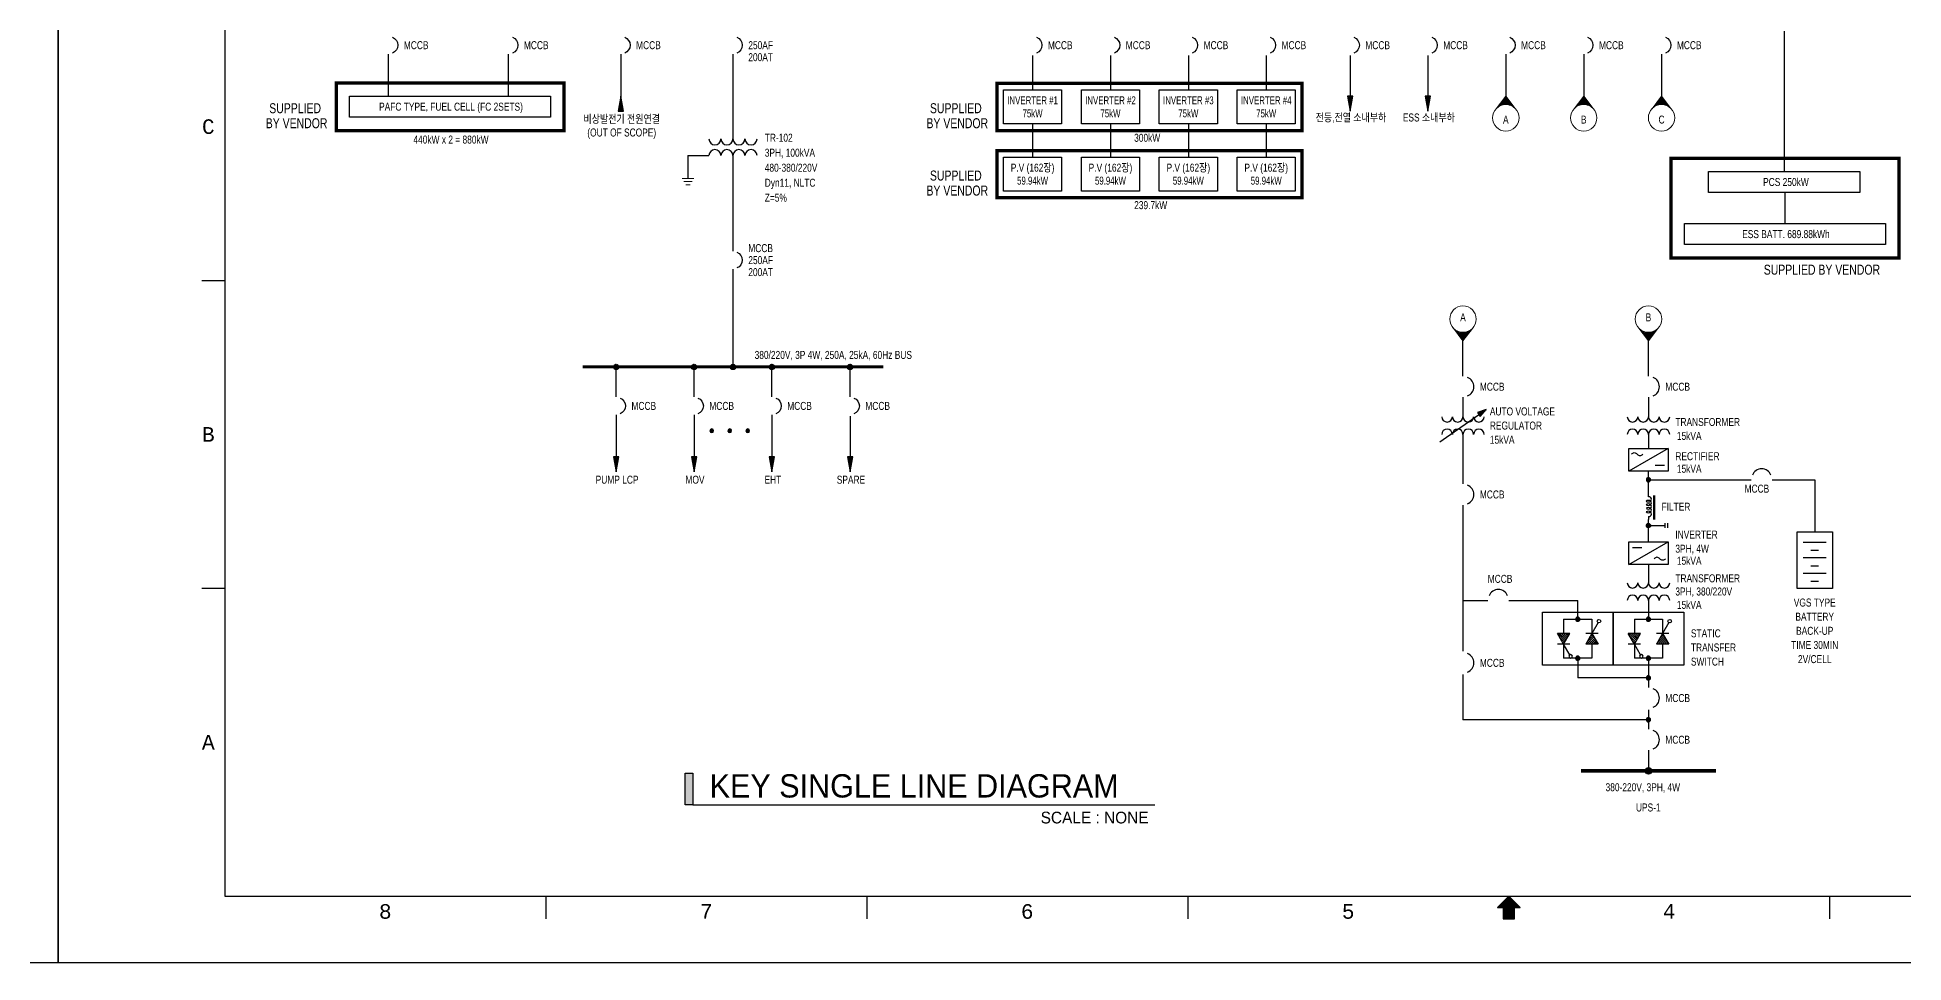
# Model space of a CAD drawing. Header units: feet. Extents: x 1 to 168002, y -59383 to 29717.
# Drawn here: x 83689 to 111673, y 17 to 13898 of the extents above; entities that cross this region are included whole.
import ezdxf
from ezdxf.enums import TextEntityAlignment as Align
from ezdxf.lldxf.tags import DXFTag

# ---------------------------------------------------------------- set-up
doc = ezdxf.new("R2010")
doc.units = ezdxf.units.FT
doc.header["$LTSCALE"] = 50
doc.header["$MEASUREMENT"] = 0
doc.linetypes.add('CONTINU', pattern=[0])
doc.linetypes.add('PHANTOMX2', pattern=[5, 2.5, -0.5, 0.5, -0.5, 0.5, -0.5])
doc.layers.get('0').update_dxf_attribs({"linetype": 'CONTINUOUS'})
for name, color, linetype in [('111$0$E-TEXT3', 4, 'CONTINUOUS'), ('2', 2, 'CONTINUOUS'), ('E-BUS', 6, 'CONTINUOUS'), ('E-Control', 7, 'CONTINUOUS'), ('E-PNL', 1, 'CEN50'), ('E-Pow', 4, 'CONTINUOUS'), ('E-SYM0', 3, 'CONTINUOUS'), ('E-SYM1', 3, 'CONTINUOUS'), ('E-SYM2', 3, 'CONTINUOUS'), ('E-Text-1', 2, 'CONTINUOUS'), ('E-Text-2', 4, 'CONTINUOUS'), ('E-Wire01', 7, 'CONTINUOUS'), ('KD4', 4, 'CONTINUOUS'), ('TEXT', 7, 'CONTINUOUS')]:
    doc.layers.add(name, color=color, linetype=linetype)
doc.layers.add('Border', color=7, linetype='CONTINUOUS', lineweight=0)
doc.styles.add('TB-1$0$MONOTXT', font='monotxt_.ttf')
doc.styles.add('돋움', font='')
doc.styles.get('돋움').set_extended_font_data('Dotum')
tags = doc.linetypes.add('CEN50', pattern=[56, 50, -2, 2, -2]).pattern_tags.tags
tags[10:11] = [DXFTag(74, 4), DXFTag(75, 0), DXFTag(340, '0'), DXFTag(46, 1.0), DXFTag(50, 0.0), DXFTag(44, 0.0), DXFTag(45, 0.0)]
tags[8:9] = [DXFTag(74, 4), DXFTag(75, 0), DXFTag(340, '0'), DXFTag(46, 1.0), DXFTag(50, 0.0), DXFTag(44, 0.0), DXFTag(45, 0.0)]
tags[6:7] = [DXFTag(74, 4), DXFTag(75, 0), DXFTag(340, '0'), DXFTag(46, 1.0), DXFTag(50, 0.0), DXFTag(44, 0.0), DXFTag(45, 0.0)]
tags[4:5] = [DXFTag(74, 4), DXFTag(75, 0), DXFTag(340, '0'), DXFTag(46, 1.0), DXFTag(50, 0.0), DXFTag(44, 0.0), DXFTag(45, 0.0)]

# ---------------------------------------------------------------- blocks, each defined once
blk = doc.blocks.new('FORMAT')
at = {"layer": 'Border', "color": 0, "linetype": 'Continuous', "lineweight": 25}
for p, q in [((2500, 28700), (2500, 1000)), ((2156, 10233), (2500, 10233)), ((2156, 5617), (2500, 5617)), ((2500, 1000), (41000, 1000)), ((7312, 1000), (7312, 659)), ((12125, 1000), (12125, 659)), ((16937, 1000), (16937, 659)), ((21750, 1000), (21580, 830)), ((21594, 844), (21594, 830)), ((21604, 854), (21604, 830)), ((21614, 864), (21614, 830)), ((21623, 873), (21623, 830)), ((21633, 883), (21633, 830)), ((21643, 893), (21643, 830)), ((21652, 903), (21652, 830)), ((21662, 912), (21662, 830)), ((21672, 922), (21672, 659)), ((21682, 932), (21682, 659)), ((21691, 942), (21691, 659)), ((21701, 951), (21701, 659)), ((21711, 961), (21711, 659)), ((21720, 971), (21720, 659)), ((21730, 980), (21730, 659)), ((21740, 990), (21740, 659)), ((21920, 830), (21750, 1000)), ((21750, 1000), (21750, 659)), ((21759, 990), (21759, 659)), ((21769, 981), (21769, 659)), ((21779, 971), (21779, 659)), ((21789, 961), (21789, 659)), ((21798, 952), (21798, 659)), ((21808, 942), (21808, 659)), ((21818, 932), (21818, 659)), ((21827, 922), (21827, 659)), ((21837, 913), (21837, 830)), ((21847, 903), (21847, 830)), ((21857, 893), (21857, 830)), ((21866, 883), (21866, 830)), ((21876, 874), (21876, 830)), ((21886, 864), (21886, 830)), ((21895, 854), (21895, 830)), ((21905, 845), (21905, 830)), ((26562, 1000), (26562, 659)), ((21580, 830), (21665, 830)), ((21584, 835), (21584, 830)), ((21665, 830), (21665, 659)), ((21665, 659), (21835, 659)), ((21835, 659), (21835, 830)), ((21835, 830), (21920, 830)), ((21915, 835), (21915, 830))]:
    blk.add_line(p, q, dxfattribs=at)
blk.add_lwpolyline([(0, 0), (0, 29700), (42000, 29700), (42000, 0)], close=True, dxfattribs=at)
at = {"layer": 'Border', "color": 0, "linetype": 'Continuous', "lineweight": 25, "style": 'TB-1$0$MONOTXT'}
for s, p in [('C', (2156, 12542)), ('B', (2156, 7925)), ('A', (2156, 3308))]:
    blk.add_text(s, height=220, dxfattribs=at).set_placement(p, align=Align.MIDDLE_LEFT)
for s, p in [('8', (4905, 878)), ('7', (9718, 878)), ('6', (14530, 878)), ('5', (19343, 878)), ('4', (24155, 878))]:
    blk.add_text(s, height=219, dxfattribs=at).set_placement(p, align=Align.TOP_CENTER)
blk = doc.blocks.new('TITLE')
at = {"xscale": 0.01, "yscale": 0.01, "zscale": 0.01}
blk.add_blockref('FORMAT', (0, 0), dxfattribs=at)
blk = doc.blocks.new('A$C23B25451')
at = {"layer": 'E-SYM0'}
blk.add_arc((0.3, -3.1), 2.8, 290.9248, 69.0752, dxfattribs=at)
blk = doc.blocks.new('A$C1F1908AF')
at = {"layer": 'E-Pow'}
h = blk.add_hatch(color=7, dxfattribs=at)
h.dxf.hatch_style = 1
h.paths.add_polyline_path([(500, 88), (0, 0), (500, -88)])
at = {"layer": 'E-Pow', "color": 7}
blk.add_lwpolyline([(500, 88), (0, 0), (500, -88)], close=True, dxfattribs=at)
blk = doc.blocks.new('A$C004C2F88')
at = {"layer": 'E-SYM0'}
h = blk.add_hatch(dxfattribs=at)
h.set_pattern_fill('ANSI31', scale=0.1)
h.set_pattern_definition([(45, (-150.85967, -255), (-0.2245064, 0.2245064), [])])
edge = h.paths.add_edge_path()
edge.add_arc((0, 0), 0.9, 0, 360)
blk.add_circle((0, 0), 0.9, dxfattribs=at)
blk = doc.blocks.new('A$C21426810')
at = {"layer": 'E-SYM0'}
h = blk.add_hatch(dxfattribs=at)
h.set_pattern_fill('ANSI31', scale=0.08)
h.set_pattern_definition([(45, (-120.68773, -338.59238), (-0.17960512, 0.17960512), [])])
edge = h.paths.add_edge_path()
edge.add_arc((0, 0), 0.6, 0, 360)
at = {"layer": 'E-SYM0', "color": 2}
blk.add_circle((0, 0), 0.6, dxfattribs=at)
blk = doc.blocks.new('A$C793E4C3C')
at = {"layer": 'E-SYM1'}
for centre, start, end in [((-4.5, 0), 180, 0), ((-1.5, 0), 180, 0), ((1.5, 0), 180, 0), ((4.5, 0), 180, 0), ((-4.5, -5), 0, 180), ((-1.5, -5), 0, 180), ((1.5, -5), 0, 180), ((4.5, -5), 0, 180)]:
    blk.add_arc(centre, 1.5, start, end, dxfattribs=at)
blk = doc.blocks.new('A$C207F38CC')
at = {"layer": 'E-SYM1', "linetype": 'Continuous'}
for p, q in [((-7, -9), (7, -1)), ((-5.62, -3), (-2.38, -3))]:
    blk.add_line(p, q, dxfattribs=at)
blk.add_lwpolyline([(-7, -9), (-7, -1), (7, -1), (7, -9)], close=True, dxfattribs=at)
blk.add_lwpolyline([(6, -7, -0.52603), (4, -7, 0.52603), (2, -7)], format="xyb", dxfattribs=at)
blk = doc.blocks.new('A$C3C7F6CC7')
at = {"layer": 'E-SYM2'}
h = blk.add_hatch(dxfattribs=at)
h.set_pattern_fill('ANSI31', scale=0.125)
h.set_pattern_definition([(45, (-3520.61975, -1026.45447), (-0.280633004, 0.280633004), [])])
h.paths.add_polyline_path([(0, 0), (1.75, 3.03), (-1.75, 3.03)])
at = {"layer": 'E-SYM0'}
blk.add_circle((-2, -3.46), 0.5, dxfattribs=at)
at = {"layer": 'E-SYM2'}
for p, q in [((-1.75, 3.03), (1.75, 3.03)), ((0, 0), (-1.75, 3.03)), ((-1.75, -3.03), (0, 0)), ((0, 0), (1.75, 3.03)), ((-1.75, 0), (1.75, 0))]:
    blk.add_line(p, q, dxfattribs=at)
blk = doc.blocks.new('A$C510472A8')
at = {"layer": 'E-SYM1'}
blk.add_line((-6.55, -4.59), (6.55, 4.59), dxfattribs=at)
blk.add_lwpolyline([(6.55, 4.59), (4.11, 3.69), (4.86, 2.61)], close=True, dxfattribs=at)
for centre, start, end in [((-4.5, 2.5), 180, 0), ((-1.5, 2.5), 180, 0), ((1.5, 2.5), 180, 0), ((4.5, 2.5), 180, 0), ((-4.5, -2.5), 0, 180), ((-1.5, -2.5), 0, 180), ((1.5, -2.5), 0, 180), ((4.5, -2.5), 0, 180)]:
    blk.add_arc(centre, 1.5, start, end, dxfattribs=at)
blk.add_solid([(4.11, 3.69), (4.86, 2.61), (6.55, 4.59)], dxfattribs=at)
blk = doc.blocks.new('A$C36F4008E')
at = {"layer": 'E-SYM1', "ltscale": 0.5}
for p, q in [((3.25, 0), (-3.25, 0)), ((3.25, -4.4), (-3.25, -4.4)), ((-1.1, -2.2), (1.1, -2.2)), ((3.25, -8.8), (-3.25, -8.8)), ((-1.1, -6.6), (1.1, -6.6)), ((-1.1, -11), (1.1, -11))]:
    blk.add_line(p, q, dxfattribs=at)
blk.add_lwpolyline([(5, -13), (-5, -13), (-5, 3), (5, 3)], close=True, dxfattribs=at)
blk = doc.blocks.new('A', base_point=(0, -3))
at = {"layer": '2'}
blk.add_arc((1.5, -1.5), 2.1, 225.6397, 134.3603, dxfattribs=at)
blk = doc.blocks.new('REC1')
at = {"layer": '2'}
for p, q in [((0, -1), (0, 0)), ((0, -17.5), (0, -20))]:
    blk.add_line(p, q, dxfattribs=at)
for centre, radius, start, end in [((-0.2, -2.6), 2.77, 228.8655, 311.7794), ((-0.2, -15.8), 2.77, 48.2206, 131.1345), ((0.3, -3.1), 2.1, 48.2206, 97.8297), ((0.3, -3.1), 2.14, 311.7794, 48.2206), ((0.3, -15.4), 2.14, 311.7794, 48.2206), ((0.3, -15.4), 2.1, 262.1703, 311.7794)]:
    blk.add_arc(centre, radius, start, end, dxfattribs=at)
at = {"layer": '2', "xscale": 1.256134746624072, "yscale": 1.017278931319878, "zscale": 1.256134746624072}
for p in [(-2, -7.7), (-2, -10.7), (-2, -13.7)]:
    blk.add_blockref('A', p, dxfattribs=at)
blk = doc.blocks.new('CONDS3')
at = {"layer": '2'}
for p, q in [((0, 0), (0, -7)), ((-1, -7), (1, -7)), ((-1, -8), (1, -8))]:
    blk.add_line(p, q, dxfattribs=at)

msp = doc.modelspace()

# ---------------------------------------------------------------- hatches: boundary and pattern name
at = {"layer": '111$0$E-TEXT3'}
msp.add_hatch(color=7, dxfattribs=at).paths.add_polyline_path([(93403.2, 2858), (93519.9, 2858), (93519.9, 2382.3), (93403.2, 2382.3)])

# ---------------------------------------------------------------- linework, layer by layer
at = {"color": 1}
msp.add_line((93519.9, 2382.3, 4580.4), (100445.1, 2382.3, 4580.4), dxfattribs=at)
at = {"color": 6, "linetype": 'PHANTOMX2', "ltscale": 0.3, "const_width": 50, "elevation": 0.1}
for points in [[(88170, 13215.4), (91585.1, 13215.4), (91585.1, 12500.4), (88170, 12500.4)], [(98076.4, 13210.4), (102651.1, 13210.4), (102651.1, 12500.4), (98076.4, 12500.4)], [(98076.4, 12200.4), (102651.1, 12200.4), (102651.1, 11490.4), (98076.4, 11490.4)], [(108186.4, 12085.2), (111601.4, 12085.2), (111601.4, 10588.7), (108186.4, 10588.7)]]:
    msp.add_lwpolyline(points, close=True, dxfattribs=at)
at = {"layer": '111$0$E-TEXT3', "color": 7, "elevation": 4580.4}
msp.add_lwpolyline([(93403.2, 2858), (93519.9, 2858), (93519.9, 2382.3), (93403.2, 2382.3)], close=True, dxfattribs=at)
at = {"layer": 'E-BUS', "elevation": 0.1}
for points, const_width in [([(91868.2, 8953.9), (96375, 8953.9)], 45), ([(106835.3, 2893.4), (108858.7, 2893.4)], 53)]:
    msp.add_lwpolyline(points, dxfattribs=dict(at, const_width=const_width))
at = {"layer": 'E-Control'}
for p, q in [((93444.9, 12124, 0.1), (93759.9, 12124, 0.1)), ((93444.9, 12124, 0.1), (93444.9, 11782, 0.1)), ((106574.1, 4796.7, 0.1), (106574.1, 4584.5, 0.1)), ((106998.4, 4796.7, 0.1), (106998.4, 4584.5, 0.1)), ((107634.9, 4796.7, 0.1), (107634.9, 4584.5, 0.1)), ((108059.1, 4796.7, 0.1), (108059.1, 4584.5, 0.1)), ((106998.4, 4584.5, 0.1), (106574.1, 4584.5, 0.1)), ((108059.1, 4584.5, 0.1), (107634.9, 4584.5, 0.1))]:
    msp.add_line(p, q, dxfattribs=at)
at = {"layer": 'E-PNL', "color": 3, "elevation": 0.1}
for points in [[(107316.6, 5275.7), (107316.6, 4480.1), (106255.9, 4480.1), (106255.9, 5275.7)], [(108377.4, 5275.7), (108377.4, 4480.1), (107316.6, 4480.1), (107316.6, 5275.7)]]:
    msp.add_lwpolyline(points, close=True, dxfattribs=at)
at = {"layer": 'E-Pow', "ltscale": 0.6}
for p, q in [((109881.5, 13992.6, 0.1), (109881.5, 11885.2, 0.1)), ((94119.9, 13645.4, 0.1), (94119.9, 12375.4, 0.1)), ((94119.9, 12124, 0.1), (94119.9, 10691.1, 0.1)), ((109893.9, 11570.2, 0.1), (109893.9, 11325.7, 0.1)), ((109893.9, 11570.2, 0.1), (109893.9, 11103.7, 0.1)), ((94119.9, 10421.1, 0.1), (94119.9, 8994.4, 0.1))]:
    msp.add_line(p, q, dxfattribs=at)
at = {"layer": 'E-Pow'}
for p, q in [((88955, 13015.4, 0.1), (88955, 13645.4, 0.1)), ((90755.1, 13015.4, 0.1), (90755.1, 13645.4, 0.1)), ((92437.5, 13645.4, 0.1), (92437.5, 13015.4, 0.1)), ((98612, 13624.4, 0.1), (98612, 13110.4, 0.1)), ((99779.8, 13624.4, 0.1), (99779.8, 13110.4, 0.1)), ((100947.6, 13624.4, 0.1), (100947.6, 13110.4, 0.1)), ((102115.4, 13624.4, 0.1), (102115.4, 13110.4, 0.1)), ((103372.1, 13624.4, 0.1), (103372.1, 13015.4, 0.1)), ((104540, 13624.4, 0.1), (104540, 13015.4, 0.1)), ((105707.8, 13645.4, 0.1), (105707.8, 13015.4, 0.1)), ((106875.6, 13645.4, 0.1), (106875.6, 13015.4, 0.1)), ((108043.4, 13645.4, 0.1), (108043.4, 13015.4, 0.1)), ((105065.6, 8816.1, 0.1), (105065.6, 9346.5, 0.1)), ((107847, 8816.1, 0.1), (107847, 9346.5, 0.1)), ((92368.2, 8503.9, 0.1), (92368.2, 8953.9, 0.1)), ((93536, 8503.9, 0.1), (93536, 8953.9, 0.1)), ((94703.8, 8503.9, 0.1), (94703.8, 8953.9, 0.1)), ((95875, 8503.9, 0.1), (95875, 8953.9, 0.1)), ((105065.6, 8497.9, 0.1), (105065.6, 8206.6, 0.1)), ((107847, 8497.9, 0.1), (107847, 8206.6, 0.1)), ((92368.2, 8233.9, 0.1), (92368.2, 7603.8, 0.1)), ((93536, 8233.9, 0.1), (93536, 7603.8, 0.1)), ((94703.8, 8233.9, 0.1), (94703.8, 7603.8, 0.1)), ((95875, 8212.9, 0.1), (95875, 7603.8, 0.1)), ((105065.6, 7941.4, 0.1), (105065.6, 7199.9, 0.1)), ((107847, 7941.4, 0.1), (107847, 7730.3, 0.1)), ((107847, 7025.1, 0.1), (107847, 7390.9, 0.1)), ((107847, 7260.7, 0.1), (109385, 7260.7, 0.1)), ((109703.2, 7260.7, 0.1), (110339.7, 7260.7, 0.1)), ((110339.7, 7260.7, 0.1), (110339.7, 6480.2, 0.1)), ((105065.6, 6881.7, 0.1), (105065.6, 4688.2, 0.1)), ((107847, 6330.2, 0.1), (107847, 6664.3, 0.1)), ((107847, 5990.7, 0.1), (107847, 5716.4, 0.1)), ((105065.6, 5451.2, 0.1), (105436.8, 5451.2, 0.1)), ((105755, 5451.2, 0.1), (106786.3, 5451.2, 0.1)), ((106786.3, 5169.6, 0.1), (106786.3, 5451.2, 0.1)), ((107847, 5451.2, 0.1), (107847, 5169.6, 0.1)), ((106786.3, 4584.5, 0.1), (106786.3, 4288.4, 0.1)), ((107847, 4584.5, 0.1), (107847, 4145.9, 0.1)), ((105065.6, 4341.4, 0.1), (105065.6, 3660.7, 0.1)), ((107847, 4288.4, 0.1), (106786.3, 4288.4, 0.1)), ((107847, 3660.7, 0.1), (105065.6, 3660.7, 0.1)), ((107847, 3811.5, 0.1), (107847, 3520.8, 0.1)), ((107847, 3202.5, 0.1), (107847, 2893.4, 0.1))]:
    msp.add_line(p, q, dxfattribs=at)
at = {"layer": 'E-Pow', "elevation": 0.1}
for points in [[(98612, 12600.4), (98612, 12100.4)], [(99779.8, 12600.4), (99779.8, 12100.4)], [(100947.6, 12600.4), (100947.6, 12100.4)], [(102115.4, 12600.4), (102115.4, 12100.4)]]:
    msp.add_lwpolyline(points, dxfattribs=at)
at = {"layer": 'E-SYM1', "color": 3, "linetype": 'Continuous', "lineweight": 13}
for p, q in [((105707.8, 13015.4, 0.1), (105564.7, 12827.6, 0.1)), ((105602.6, 12873, 0.1), (105623.7, 12873, 0.1)), ((105610.5, 12881.8, 0.1), (105645.2, 12881.8, 0.1)), ((105615.8, 12895, 0.1), (105798.8, 12895, 0.1)), ((105625.6, 12906.1, 0.1), (105788.9, 12906.1, 0.1)), ((105637.8, 12919.6, 0.1), (105778.5, 12919.6, 0.1)), ((105648.3, 12931.8, 0.1), (105770.2, 12931.8, 0.1)), ((105657.5, 12943.8, 0.1), (105760.4, 12943.8, 0.1)), ((105665.7, 12954.8, 0.1), (105748.6, 12954.8, 0.1)), ((105673.8, 12967.1, 0.1), (105743.3, 12967.1, 0.1)), ((105681, 12976.5, 0.1), (105735.3, 12976.5, 0.1)), ((105689.7, 12988.2, 0.1), (105725.7, 12988.2, 0.1)), ((105698.5, 12999.6, 0.1), (105717.8, 12999.6, 0.1)), ((105707.8, 13015.4, 0.1), (105848.2, 12831.7, 0.1)), ((105759.5, 12882.7, 0.1), (105807.5, 12882.7, 0.1)), ((105789.9, 12873.8, 0.1), (105814.6, 12873.8, 0.1)), ((106875.6, 13015.4, 0.1), (106732.5, 12827.6, 0.1)), ((106770.4, 12873, 0.1), (106791.6, 12873, 0.1)), ((106778.3, 12881.8, 0.1), (106813, 12881.8, 0.1)), ((106783.6, 12895, 0.1), (106966.6, 12895, 0.1)), ((106793.4, 12906.1, 0.1), (106956.7, 12906.1, 0.1)), ((106805.6, 12919.6, 0.1), (106946.3, 12919.6, 0.1)), ((106816.1, 12931.8, 0.1), (106938, 12931.8, 0.1)), ((106825.3, 12943.8, 0.1), (106928.2, 12943.8, 0.1)), ((106833.5, 12954.8, 0.1), (106916.4, 12954.8, 0.1)), ((106841.6, 12967.1, 0.1), (106911.1, 12967.1, 0.1)), ((106848.8, 12976.5, 0.1), (106903.2, 12976.5, 0.1)), ((106857.5, 12988.2, 0.1), (106893.5, 12988.2, 0.1)), ((106866.3, 12999.6, 0.1), (106885.7, 12999.6, 0.1)), ((106875.6, 13015.4, 0.1), (107016, 12831.7, 0.1)), ((106927.3, 12882.7, 0.1), (106975.3, 12882.7, 0.1)), ((106957.7, 12873.8, 0.1), (106982.4, 12873.8, 0.1)), ((108043.4, 13015.4, 0.1), (107900.3, 12827.6, 0.1)), ((107938.2, 12873, 0.1), (107959.4, 12873, 0.1)), ((107946.1, 12881.8, 0.1), (107980.8, 12881.8, 0.1)), ((107951.4, 12895, 0.1), (108134.4, 12895, 0.1)), ((107961.2, 12906.1, 0.1), (108124.5, 12906.1, 0.1)), ((107973.4, 12919.6, 0.1), (108114.1, 12919.6, 0.1)), ((107983.9, 12931.8, 0.1), (108105.8, 12931.8, 0.1)), ((107993.1, 12943.8, 0.1), (108096, 12943.8, 0.1)), ((108001.4, 12954.8, 0.1), (108084.2, 12954.8, 0.1)), ((108009.4, 12967.1, 0.1), (108079, 12967.1, 0.1)), ((108016.6, 12976.5, 0.1), (108071, 12976.5, 0.1)), ((108025.3, 12988.2, 0.1), (108061.3, 12988.2, 0.1)), ((108034.1, 12999.6, 0.1), (108053.5, 12999.6, 0.1)), ((108043.4, 13015.4, 0.1), (108183.8, 12831.7, 0.1)), ((108095.1, 12882.7, 0.1), (108143.2, 12882.7, 0.1)), ((108125.5, 12873.8, 0.1), (108150.2, 12873.8, 0.1)), ((105593.8, 12860.7, 0.1), (105601.7, 12860.7, 0.1)), ((105807.5, 12864.2, 0.1), (105821.9, 12864.2, 0.1)), ((105818, 12855.4, 0.1), (105826.8, 12855.4, 0.1)), ((106761.6, 12860.7, 0.1), (106769.5, 12860.7, 0.1)), ((106975.3, 12864.2, 0.1), (106989.8, 12864.2, 0.1)), ((106985.9, 12855.4, 0.1), (106994.6, 12855.4, 0.1)), ((107929.4, 12860.7, 0.1), (107937.4, 12860.7, 0.1)), ((108143.1, 12864.2, 0.1), (108157.6, 12864.2, 0.1)), ((108153.7, 12855.4, 0.1), (108162.4, 12855.4, 0.1)), ((93355.6, 11782, 0.1), (93534.3, 11782, 0.1)), ((93383.7, 11733.2, 0.1), (93506.1, 11733.2, 0.1)), ((93412.4, 11684.5, 0.1), (93477.4, 11684.5, 0.1)), ((105065.6, 9346.5, 0.1), (104922.5, 9534.4, 0.1)), ((105065.6, 9346.5, 0.1), (105206, 9530.3, 0.1)), ((107847, 9346.5, 0.1), (107703.9, 9534.4, 0.1)), ((107847, 9346.5, 0.1), (107987.4, 9530.3, 0.1)), ((104951.6, 9501.3, 0.1), (104959.5, 9501.3, 0.1)), ((104960.4, 9489, 0.1), (104981.5, 9489, 0.1)), ((104968.3, 9480.2, 0.1), (105003, 9480.2, 0.1)), ((104973.6, 9466.9, 0.1), (105156.6, 9466.9, 0.1)), ((104983.3, 9455.8, 0.1), (105146.7, 9455.8, 0.1)), ((104995.6, 9442.4, 0.1), (105136.3, 9442.4, 0.1)), ((105006.1, 9430.1, 0.1), (105128, 9430.1, 0.1)), ((105015.3, 9418.1, 0.1), (105118.2, 9418.1, 0.1)), ((105023.5, 9407.2, 0.1), (105106.4, 9407.2, 0.1)), ((105031.6, 9394.9, 0.1), (105101.1, 9394.9, 0.1)), ((105038.8, 9385.5, 0.1), (105093.1, 9385.5, 0.1)), ((105047.4, 9373.8, 0.1), (105083.5, 9373.8, 0.1)), ((105056.3, 9362.3, 0.1), (105075.6, 9362.3, 0.1)), ((105117.3, 9479.3, 0.1), (105165.3, 9479.3, 0.1)), ((105147.7, 9488.1, 0.1), (105172.4, 9488.1, 0.1)), ((105165.3, 9497.8, 0.1), (105179.7, 9497.8, 0.1)), ((105175.8, 9506.5, 0.1), (105184.6, 9506.5, 0.1)), ((107733, 9501.3, 0.1), (107741, 9501.3, 0.1)), ((107741.8, 9489, 0.1), (107763, 9489, 0.1)), ((107749.7, 9480.2, 0.1), (107784.4, 9480.2, 0.1)), ((107755, 9466.9, 0.1), (107938, 9466.9, 0.1)), ((107764.8, 9455.8, 0.1), (107928.1, 9455.8, 0.1)), ((107777, 9442.4, 0.1), (107917.7, 9442.4, 0.1)), ((107787.5, 9430.1, 0.1), (107909.4, 9430.1, 0.1)), ((107796.7, 9418.1, 0.1), (107899.6, 9418.1, 0.1)), ((107805, 9407.2, 0.1), (107887.8, 9407.2, 0.1)), ((107813, 9394.9, 0.1), (107882.5, 9394.9, 0.1)), ((107820.2, 9385.5, 0.1), (107874.6, 9385.5, 0.1)), ((107828.9, 9373.8, 0.1), (107864.9, 9373.8, 0.1)), ((107837.7, 9362.3, 0.1), (107857.1, 9362.3, 0.1)), ((107898.7, 9479.3, 0.1), (107946.8, 9479.3, 0.1)), ((107929.1, 9488.1, 0.1), (107953.8, 9488.1, 0.1)), ((107946.7, 9497.8, 0.1), (107961.2, 9497.8, 0.1)), ((107957.3, 9506.5, 0.1), (107966, 9506.5, 0.1))]:
    msp.add_line(p, q, dxfattribs=at)
at = {"layer": 'E-SYM1', "elevation": 0.1}
for points in [[(88370, 13015.4), (91385.1, 13015.4), (91385.1, 12700.4), (88370, 12700.4)], [(98176.4, 13110.4), (99047.6, 13110.4), (99047.6, 12600.4), (98176.4, 12600.4)], [(99344.2, 13110.4), (100215.4, 13110.4), (100215.4, 12600.4), (99344.2, 12600.4)], [(100512, 13110.4), (101383.2, 13110.4), (101383.2, 12600.4), (100512, 12600.4)], [(101679.8, 13110.4), (102551.1, 13110.4), (102551.1, 12600.4), (101679.8, 12600.4)], [(98176.4, 12100.4), (99047.6, 12100.4), (99047.6, 11590.4), (98176.4, 11590.4)], [(99344.2, 12100.4), (100215.4, 12100.4), (100215.4, 11590.4), (99344.2, 11590.4)], [(100512, 12100.4), (101383.2, 12100.4), (101383.2, 11590.4), (100512, 11590.4)], [(101679.8, 12100.4), (102551.1, 12100.4), (102551.1, 11590.4), (101679.8, 11590.4)], [(108745.9, 11885.2), (111017.1, 11885.2), (111017.1, 11570.2), (108745.9, 11570.2)], [(108386.4, 11103.7), (111401.4, 11103.7), (111401.4, 10788.7), (108386.4, 10788.7)]]:
    msp.add_lwpolyline(points, close=True, dxfattribs=at)
at = {"layer": 'E-SYM1', "color": 3, "linetype": 'Continuous', "lineweight": 13}
for centre in [(105707.8, 12690.6, 0.1), (106875.6, 12690.6, 0.1), (108043.4, 12690.6, 0.1), (105065.6, 9671.3, 0.1), (107847, 9671.3, 0.1)]:
    msp.add_circle(centre, 198.5, dxfattribs=at)
at = {"layer": 'E-SYM1'}
for centre, start, end in [((93849.9, 12375.4, 0.1), 180, 0), ((94029.9, 12375.4, 0.1), 180, 0), ((94209.9, 12375.4, 0.1), 180, 0), ((94389.9, 12375.4, 0.1), 180, 0), ((93849.9, 12124, 0.1), 0, 180), ((94029.9, 12124, 0.1), 0, 180), ((94209.9, 12124, 0.1), 0, 180), ((94389.9, 12124, 0.1), 0, 180)]:
    msp.add_arc(centre, 90, start, end, dxfattribs=at)
at = {"layer": 'E-Wire01'}
for p, q in [((106574.1, 5169.6, 0.1), (106574.1, 4957.4, 0.1)), ((106574.1, 5169.6, 0.1), (106998.4, 5169.6, 0.1)), ((106998.4, 5169.6, 0.1), (106998.4, 4957.4, 0.1)), ((107634.9, 5169.6, 0.1), (107634.9, 4957.4, 0.1)), ((107634.9, 5169.6, 0.1), (108059.1, 5169.6, 0.1)), ((108059.1, 5169.6, 0.1), (108059.1, 4957.4, 0.1))]:
    msp.add_line(p, q, dxfattribs=at)
at = {"layer": 'KD4'}
for p, q in [((107923.2, 7022.6, 0.1), (107923.2, 6664.3, 0.1)), ((107937.2, 7022.6, 0.1), (107937.2, 6664.3, 0.1))]:
    msp.add_line(p, q, dxfattribs=at)

# ---------------------------------------------------------------- block references
at = {"color": 7, "linetype": 'CONTINU', "ltscale": 100, "xscale": 100, "yscale": 100, "zscale": 100}
for p in [(42001.4, 16.7, 0.1), (84001.4, 16.7, 0.1)]:
    msp.add_blockref('TITLE', p, dxfattribs=at)
at = {"layer": 'E-PNL'}
for p, xscale, yscale, zscale in [((92368.2, 8953.9, 0.1), 45.00023775635822, 45.00023775635822, 45.00023775635822), ((93536, 8953.9, 0.1), 45.00023775635822, 45.00023775635822, 45.00023775635822), ((94119.9, 8953.9, 0.1), 45.00023775635822, 45.00023775635822, 45.00023775635822), ((94703.8, 8953.9, 0.1), 45.00023775635822, 45.00023775635822, 45.00023775635822), ((95875, 8953.9, 0.1), 45.00023775635822, 45.00023775635822, 45.00023775635822), ((107847, 2893.4, 0.1), 53.03571428571429, 53.03571428571429, 53.03571428571429)]:
    msp.add_blockref('A$C004C2F88', p, dxfattribs=dict(at, xscale=xscale, yscale=yscale, zscale=zscale))
at = {"layer": 'E-SYM0'}
for name, p, xscale, yscale, zscale, rotation in [('A$C23B25451', (88955, 13640.9, 0.1), -45.00023775635822, 45.00023775635822, 45.00023775635822, 180), ('A$C23B25451', (90755.1, 13640.9, 0.1), -45.00023775635822, 45.00023775635822, 45.00023775635822, 180), ('A$C23B25451', (92437.5, 13640.9, 0.1), -45.00023775635822, 45.00023775635822, 45.00023775635822, 180), ('A$C23B25451', (94119.9, 13640.9, 0.1), -45.00023775635822, 45.00023775635822, 45.00023775635822, 180), ('A$C23B25451', (98612, 13640.9, 0.1), -45.00023775635822, 45.00023775635822, 45.00023775635822, 180), ('A$C23B25451', (99779.8, 13640.9, 0.1), -45.00023775635822, 45.00023775635822, 45.00023775635822, 180), ('A$C23B25451', (100947.6, 13640.9, 0.1), -45.00023775635822, 45.00023775635822, 45.00023775635822, 180), ('A$C23B25451', (102115.4, 13640.9, 0.1), -45.00023775635822, 45.00023775635822, 45.00023775635822, 180), ('A$C23B25451', (103372.1, 13640.9, 0.1), -45.00023775635822, 45.00023775635822, 45.00023775635822, 180), ('A$C23B25451', (104540, 13640.9, 0.1), -45.00023775635822, 45.00023775635822, 45.00023775635822, 180), ('A$C23B25451', (105707.8, 13640.9, 0.1), -45.00023775635822, 45.00023775635822, 45.00023775635822, 180), ('A$C23B25451', (106875.6, 13640.9, 0.1), -45.00023775635822, 45.00023775635822, 45.00023775635822, 180), ('A$C23B25451', (108043.4, 13640.9, 0.1), -45.00023775635822, 45.00023775635822, 45.00023775635822, 180), ('A$C1F1908AF', (92437.5, 13015.4, 0.1), 0.4500023775635821, 0.4500023775635821, 0.4500023775635821, 270), ('A$C1F1908AF', (103372.1, 12790.4, 0.1), 0.4500023775635821, 0.4500023775635821, 0.4500023775635821, 90), ('A$C1F1908AF', (104540, 12790.4, 0.1), 0.4500023775635821, 0.4500023775635821, 0.4500023775635821, 90), ('A$C23B25451', (94119.9, 10416.6, 0.1), -45.00023775635822, 45.00023775635822, 45.00023775635822, 180), ('A$C23B25451', (92368.2, 8229.4, 0.1), -45.00023775635822, 45.00023775635822, 45.00023775635822, 180), ('A$C23B25451', (93536, 8229.4, 0.1), -45.00023775635822, 45.00023775635822, 45.00023775635822, 180), ('A$C23B25451', (94703.8, 8229.4, 0.1), -45.00023775635822, 45.00023775635822, 45.00023775635822, 180), ('A$C23B25451', (95875, 8229.4, 0.1), -45.00023775635822, 45.00023775635822, 45.00023775635822, 180), ('A$C1F1908AF', (92368.2, 7378.8, 0.1), 0.4500023775635821, 0.4500023775635821, 0.4500023775635821, 90), ('A$C1F1908AF', (93536, 7378.8, 0.1), 0.4500023775635821, 0.4500023775635821, 0.4500023775635821, 90), ('A$C1F1908AF', (94703.8, 7378.8, 0.1), 0.4500023775635821, 0.4500023775635821, 0.4500023775635821, 90), ('A$C1F1908AF', (95875, 7378.8, 0.1), 0.4500023775635821, 0.4500023775635821, 0.4500023775635821, 90), ('A$C23B25451', (109379.7, 7260.7, 0.1), 53.03571428571429, 53.03571428571429, 53.03571428571429, 90), ('A$C23B25451', (105431.5, 5451.2, 0.1), 53.03571428571429, 53.03571428571429, 53.03571428571429, 90)]:
    msp.add_blockref(name, p, dxfattribs=dict(at, xscale=xscale, yscale=yscale, zscale=zscale, rotation=rotation))
at = {"layer": 'E-SYM0', "xscale": 53.03571428571429, "yscale": 53.03571428571429, "zscale": 53.03571428571429}
for p in [(105065.6, 8821.4, 0.1), (107847, 8821.4, 0.1), (105065.6, 7205.3, 0.1), (105065.6, 4679.2, 0.1), (107847, 4151.2, 0.1), (107847, 3526.1, 0.1)]:
    msp.add_blockref('A$C23B25451', p, dxfattribs=at)
at = {"layer": 'E-SYM0', "color": 2}
for p, xscale, yscale, zscale in [((93801.5, 7996, 0.1), -45.00023775635822, 45.00023775635822, 45.00023775635822), ((94071.5, 7996, 0.1), -45.00023775635822, 45.00023775635822, 45.00023775635822), ((94341.5, 7996, 0.1), -45.00023775635822, 45.00023775635822, 45.00023775635822), ((107847, 7260.7, 0.1), -53.03571428571429, 53.03571428571429, 53.03571428571429), ((107847, 6574.1, 0.1), 53.03571428571429, 53.03571428571429, 53.03571428571429), ((106786.3, 5169.6, 0.1), -53.03571428571429, 53.03571428571429, 53.03571428571429), ((107847, 5169.6, 0.1), -53.03571428571429, 53.03571428571429, 53.03571428571429), ((106786.3, 4584.5, 0.1), -53.03571428571429, 53.03571428571429, 53.03571428571429), ((107847, 4584.5, 0.1), -53.03571428571429, 53.03571428571429, 53.03571428571429), ((107847, 4288.4, 0.1), -53.03571428571429, 53.03571428571429, 53.03571428571429), ((107847, 3660.7, 0.1), -53.03571428571429, 53.03571428571429, 53.03571428571429)]:
    msp.add_blockref('A$C21426810', p, dxfattribs=dict(at, xscale=xscale, yscale=yscale, zscale=zscale))
at = {"layer": 'E-SYM1'}
for name, p, xscale, yscale, zscale in [('A$C510472A8', (105065.6, 8074, 0.1), 53.03571428571429, 53.03571428571429, 53.03571428571429), ('A$C793E4C3C', (107847, 8206.6, 0.1), 53.03571428571429, 53.03571428571429, 53.03571428571429), ('REC1', (107847, 7025.1, 0.1), 18.03905759243019, 18.03905759243019, 18.03905759243019), ('A$C793E4C3C', (107847, 5716.4, 0.1), 53.03571428571429, 53.03571428571429, 53.03571428571429)]:
    msp.add_blockref(name, p, dxfattribs=dict(at, xscale=xscale, yscale=yscale, zscale=zscale))
at = {"layer": 'E-SYM1', "ltscale": 0.5, "xscale": 42.42857142857143, "yscale": 42.42857142857143, "zscale": 42.42857142857143, "rotation": 180}
msp.add_blockref('A$C207F38CC', (107847, 7348.4, 0.1), dxfattribs=at)
at = {"layer": 'E-SYM1', "xscale": 36.07811518501334, "yscale": 36.07811518501334, "zscale": 36.07811518501334, "rotation": 90}
msp.add_blockref('CONDS3', (107847, 6574.1, 0.1), dxfattribs=at)
at = {"layer": 'E-SYM1', "ltscale": 0.5}
for name, p, xscale, yscale, zscale in [('A$C36F4008E', (110339.7, 6321.1, 0.1), 53.03571428571429, 53.03571428571429, 53.03571428571429), ('A$C207F38CC', (107847, 6372.6, 0.1), 42.42857142857143, 42.42857142857143, 42.42857142857143)]:
    msp.add_blockref(name, p, dxfattribs=dict(at, xscale=xscale, yscale=yscale, zscale=zscale))
at = {"layer": 'E-SYM2', "xscale": 53.03571428571429, "yscale": 53.03571428571429, "zscale": 53.03571428571429, "rotation": 180}
for p in [(106998.4, 4957.4, 0.1), (108059.1, 4957.4, 0.1)]:
    msp.add_blockref('A$C3C7F6CC7', p, dxfattribs=at)
at = {"layer": 'E-SYM2', "xscale": -53.03571428571429, "yscale": 53.03571428571429, "zscale": 53.03571428571429}
for p in [(106574.1, 4796.7, 0.1), (107634.9, 4796.7, 0.1)]:
    msp.add_blockref('A$C3C7F6CC7', p, dxfattribs=at)

# ---------------------------------------------------------------- texts
at = {"color": 3, "style": '돋움'}
msp.add_text('KEY SINGLE LINE DIAGRAM', height=350, dxfattribs=at).set_placement((93769.9, 2669.4, 4580.4), align=Align.MIDDLE_LEFT)
at = {"color": 7, "style": '돋움'}
msp.add_text('SCALE : NONE', height=176.54, dxfattribs=at).set_placement((100350.5, 2282, 4580.4), align=Align.TOP_RIGHT)
at = {"layer": 'E-SYM1', "color": 2, "style": '돋움', "width": 0.8}
for s, p in [('A', (105707.8, 12664.3, 0.1)), ('B', (106875.6, 12664.3, 0.1)), ('C', (108043.4, 12664.3, 0.1)), ('A', (105065.6, 9697.8, 0.1)), ('B', (107847, 9697.8, 0.1))]:
    msp.add_text(s, height=120, dxfattribs=at).set_placement(p, align=Align.MIDDLE_CENTER)
at = {"layer": 'E-SYM2', "color": 2, "style": '돋움'}
for s, width, p in [('PAFC TYPE, FUEL CELL (FC 2SETS)', 0.8, (89891.6, 12857.9, 0.1)), ('INVERTER #1', 0.75, (98612, 12952.9, 0.1)), ('INVERTER #2', 0.75, (99779.8, 12952.9, 0.1)), ('INVERTER #3', 0.75, (100947.6, 12952.9, 0.1)), ('INVERTER #4', 0.75, (102115.4, 12952.9, 0.1)), ('비상발전기 전원연결', 0.8, (92451.5, 12673.7, 0.1)), ('75kW', 0.75, (98612, 12757.9, 0.1)), ('75kW', 0.75, (99779.8, 12757.9, 0.1)), ('75kW', 0.75, (100947.6, 12757.9, 0.1)), ('75kW', 0.75, (102115.4, 12757.9, 0.1)), ('전등,전열 소내부하', 0.8, (103386.1, 12695.8, 0.1)), ('ESS 소내부하', 0.8, (104554, 12695.8, 0.1)), ('440kW x 2 = 880kW', 0.8, (89891.6, 12364.2, 0.1)), ('(OUT OF SCOPE)', 0.8, (92451.5, 12470.7, 0.1)), ('P.V (162장)', 0.8, (98612, 11942.9, 0.1)), ('59.94kW', 0.75, (98612, 11747.9, 0.1)), ('P.V (162장)', 0.8, (99779.8, 11942.9, 0.1)), ('59.94kW', 0.75, (99779.8, 11747.9, 0.1)), ('P.V (162장)', 0.8, (100947.6, 11942.9, 0.1)), ('59.94kW', 0.75, (100947.6, 11747.9, 0.1)), ('P.V (162장)', 0.8, (102115.4, 11942.9, 0.1)), ('59.94kW', 0.75, (102115.4, 11747.9, 0.1)), ('PCS 250kW', 0.8, (109907.9, 11727.7, 0.1)), ('ESS BATT. 689.88kWh', 0.8, (109907.9, 10946.2, 0.1)), ('PUMP LCP', 0.8, (92382.2, 7262.2, 0.1)), ('MOV', 0.8, (93550, 7262.2, 0.1)), ('EHT', 0.8, (94717.8, 7262.2, 0.1)), ('SPARE', 0.8, (95889, 7262.1, 0.1)), ('VGS TYPE', 0.8, (110339.7, 5419.5, 0.1)), ('BATTERY', 0.8, (110339.7, 5207.4, 0.1)), ('BACK-UP', 0.8, (110339.7, 4995.2, 0.1)), ('TIME 30MIN', 0.8, (110339.7, 4783.1, 0.1)), ('2V/CELL', 0.8, (110339.7, 4570.9, 0.1))]:
    msp.add_text(s, height=120, dxfattribs=dict(at, width=width)).set_placement(p, align=Align.MIDDLE_CENTER)
at = {"layer": 'E-SYM2', "color": 2, "style": '돋움', "width": 0.8}
for s, p in [('MCCB', (105318.6, 8657, 0.1)), ('MCCB', (108100.1, 8657, 0.1)), ('AUTO VOLTAGE', (105468.6, 8286.1, 0.1)), ('REGULATOR', (105468.6, 8074, 0.1)), ('TRANSFORMER', (108250.1, 8128, 0.1)), ('15kVA', (105468.6, 7861.9, 0.1)), ('RECTIFIER', (108250.1, 7614.6, 0.1)), ('MCCB', (105318.6, 7040.8, 0.1)), ('MCCB', (109287.6, 7127.7, 0.1)), ('INVERTER', (108250.1, 6438.7, 0.1)), ('3PH, 4W', (108250.1, 6226.6, 0.1)), ('MCCB', (105436.8, 5774.7, 0.1)), ('TRANSFORMER', (108250.1, 5782.9, 0.1)), ('3PH, 380/220V', (108250.1, 5585, 0.1)), ('TRANSFER', (108483.4, 4745.3, 0.1)), ('STATIC', (108483.4, 4957.4, 0.1)), ('MCCB', (105318.6, 4514.8, 0.1)), ('SWITCH', (108483.4, 4533.2, 0.1)), ('MCCB', (108100.1, 3986.8, 0.1)), ('MCCB', (108100.1, 3361.6, 0.1)), ('380-220V, 3PH, 4W', (107203.8, 2648.6, 0.1))]:
    msp.add_text(s, height=120, dxfattribs=at).set_placement(p, align=Align.MIDDLE_LEFT)
for p in [(108642.8, 7919.4, 0.1), (108642.8, 7426.6, 0.1), (108642.8, 6046, 0.1), (108642.8, 5384.6, 0.1)]:
    msp.add_text('15kVA', height=120, dxfattribs=at).set_placement(p, align=Align.MIDDLE_RIGHT)
msp.add_text('FILTER', height=120, dxfattribs=at).set_placement((108042.6, 6797, 0.1))
at = {"layer": 'E-Text-1', "style": '돋움', "width": 0.8}
for s, height, p in [('MCCB', 120, (89184.5, 13780.4, 0.1)), ('MCCB', 120, (90984.6, 13780.4, 0.1)), ('MCCB', 120, (92667, 13780.4, 0.1)), ('MCCB', 120, (98841.5, 13780.4, 0.1)), ('MCCB', 120, (100009.3, 13780.4, 0.1)), ('MCCB', 120, (101177.1, 13780.4, 0.1)), ('MCCB', 120, (102344.9, 13780.4, 0.1)), ('MCCB', 120, (103601.6, 13780.4, 0.1)), ('MCCB', 120, (104769.5, 13780.4, 0.1)), ('MCCB', 120, (105937.3, 13780.4, 0.1)), ('MCCB', 120, (107105.1, 13780.4, 0.1)), ('MCCB', 120, (108272.9, 13780.4, 0.1)), ('300kW', 120, (100135, 12390.9, 0.1)), ('239.7kW', 120, (100135, 11380.9, 0.1)), ('SUPPLIED BY VENDOR', 150, (109575.3, 10412.7, 0.1)), ('MCCB', 120, (92597.7, 8368.9, 0.1)), ('MCCB', 120, (93765.5, 8368.9, 0.1)), ('MCCB', 120, (94933.3, 8368.9, 0.1)), ('MCCB', 120, (96104.5, 8368.9, 0.1))]:
    msp.add_text(s, height=height, dxfattribs=at).set_placement(p, align=Align.MIDDLE_LEFT)
for s, p in [('SUPPLIED ', (87576.7, 12834.6, -0.2)), ('SUPPLIED ', (97483.1, 12834.7, -0.2)), ('BY VENDOR', (87576.7, 12609.6, -0.2)), ('BY VENDOR', (97483.1, 12609.7, -0.2)), ('SUPPLIED ', (97483.1, 11824.7, -0.2)), ('BY VENDOR', (97483.1, 11599.7, -0.2))]:
    msp.add_text(s, height=150, dxfattribs=at).set_placement(p, align=Align.MIDDLE)
at = {"layer": 'E-Text-2', "style": '돋움', "width": 0.8}
for s, p in [('TR-102', (94596.2, 12392.2, 0.1)), ('380/220V, 3P 4W, 250A, 25kA, 60Hz BUS', (94444, 9133.9, 0.1)), ('UPS-1', (107658.8, 2345.2, 0.1))]:
    msp.add_text(s, height=120, dxfattribs=at).set_placement(p, align=Align.MIDDLE_LEFT)
at = {"layer": 'TEXT', "color": 2, "style": '돋움', "width": 0.8}
for s, p in [('250AF', (94349.4, 13780.4, 0.1)), ('200AT', (94349.4, 13600.4, 0.1)), ('3PH, 100kVA', (94596.2, 12167.2, 0.1)), ('480-380/220V', (94596.2, 11942.2, 0.1)), ('Dyn11, NLTC', (94596.2, 11717.2, 0.1)), ('Z=5%%%', (94596.2, 11492.2, 0.1)), ('MCCB', (94349.4, 10736.1, 0.1)), ('250AF', (94349.4, 10556.1, 0.1)), ('200AT', (94349.4, 10376.1, 0.1))]:
    msp.add_text(s, height=120, dxfattribs=at).set_placement(p, align=Align.MIDDLE_LEFT)

doc.saveas('drawing.dxf')
